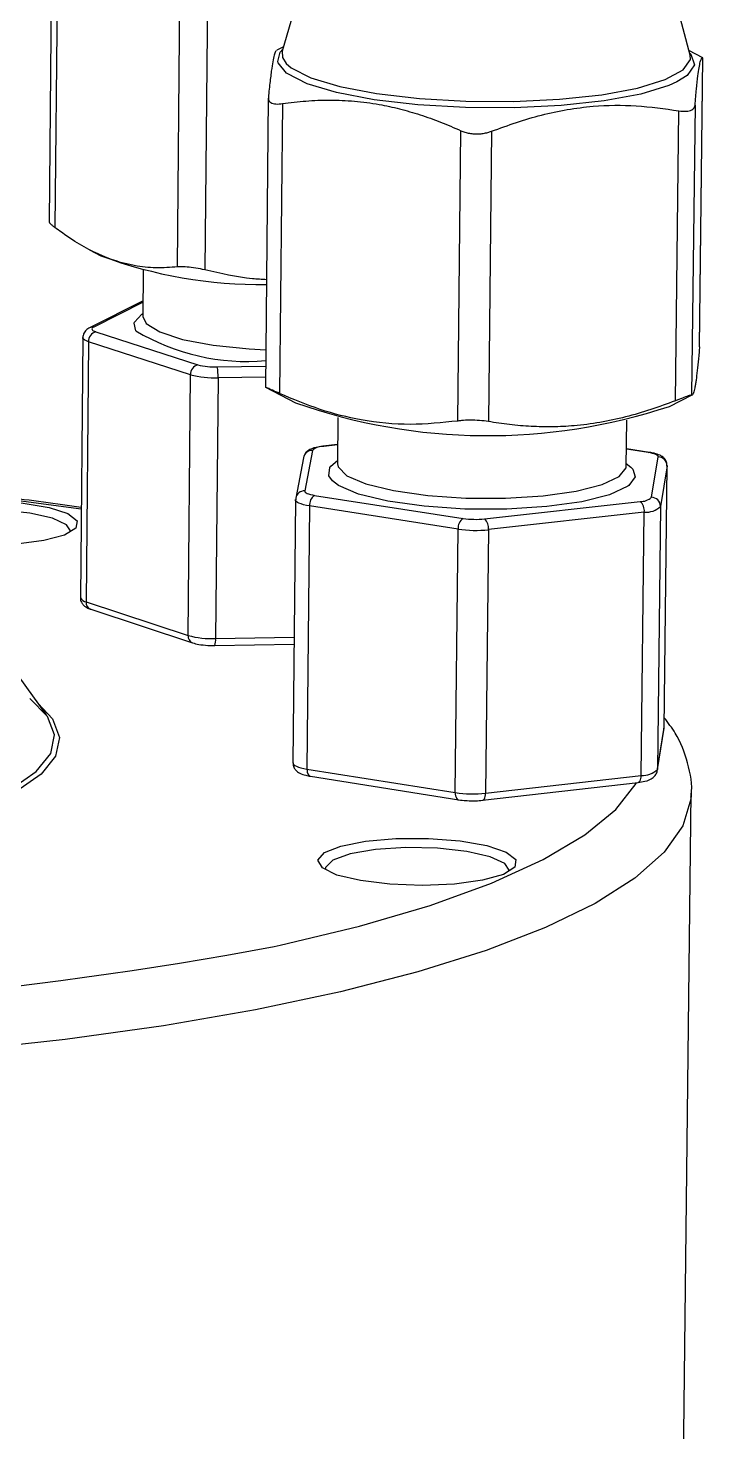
# Model space of a CAD drawing. Header units: millimetres. Extents: x 0 to 279, y 0 to 216.
# Drawn here: x 250.34 to 253.52, y 171.89 to 178.51 of the extents above; entities that cross this region are included whole.
import ezdxf

# ---------------------------------------------------------------- set-up
doc = ezdxf.new("R2010")
doc.units = ezdxf.units.MM

msp = doc.modelspace()

# ---------------------------------------------------------------- linework, layer by layer
at = {"color": 7, "linetype": 'Continuous', "lineweight": 25}
for p, q in [((251.7838, 179.2537), (251.5388, 178.3969)), ((253.4618, 178.379), (253.2353, 179.2403)), ((250.4521, 178.9261), (250.4405, 177.5933)), ((250.4791, 178.9164), (250.4672, 177.5653)), ((251.0443, 177.3799), (251.057, 178.7347)), ((251.1871, 178.7208), (251.1743, 177.3657)), ((251.5449, 178.418), (251.5125, 178.4017)), ((253.5211, 178.3659), (253.4563, 178.4002)), ((253.4628, 178.3582), (253.4618, 178.379)), ((253.5058, 177.0031), (253.5218, 178.3654)), ((253.5059, 177.0053), (253.5219, 178.3657)), ((251.4729, 178.1766), (251.4596, 176.8129)), ((251.5394, 178.1499), (251.5259, 176.7831)), ((253.3922, 176.7489), (253.4082, 178.1163)), ((253.4848, 178.1429), (253.4687, 176.776)), ((252.3665, 176.6532), (252.3811, 178.0225)), ((252.5251, 178.0199), (252.5103, 176.6505)), ((250.6294, 177.4612), (250.6835, 177.4328)), ((250.8837, 177.3648), (250.8817, 177.1464)), ((250.8824, 177.2195), (250.6306, 177.093)), ((250.8818, 177.1466), (250.8819, 177.1463)), ((250.6602, 177.0738), (251.141, 176.9183)), ((250.5985, 177.0462), (250.5875, 175.8197)), ((250.6254, 177.027), (250.6144, 175.8001)), ((251.1061, 176.8713), (250.6254, 177.027)), ((251.0946, 175.6417), (251.1061, 176.8713)), ((251.236, 176.857), (251.2242, 175.6271)), ((251.4596, 176.813), (251.6005, 176.7391)), ((253.3644, 176.7223), (253.4718, 176.7759)), ((251.8009, 176.6705), (251.7987, 176.4517)), ((253.16, 176.4387), (253.1625, 176.6575)), ((251.7996, 176.5416), (251.7297, 176.5338)), ((253.2702, 176.5054), (253.161, 176.5223)), ((251.6384, 176.4802), (251.6021, 176.2897)), ((251.681, 176.5139), (251.6448, 176.3235)), ((251.799, 176.4526), (251.7993, 176.4527)), ((253.2794, 176.2933), (253.3108, 176.4839)), ((253.1595, 176.433), (253.16, 176.4387)), ((253.16, 176.4386), (253.1601, 176.4393)), ((253.3533, 176.4413), (253.3219, 176.2506)), ((253.3389, 175.2039), (253.3533, 176.4413)), ((253.339, 175.2051), (253.3534, 176.4425)), ((253.3534, 176.4425), (253.3533, 176.4413)), ((251.6012, 176.2811), (251.5889, 175.0409)), ((251.6012, 176.2811), (251.6014, 176.2825)), ((251.6021, 176.2897), (251.6023, 176.2811)), ((251.6912, 176.3025), (252.3911, 176.1936)), ((252.4916, 176.1917), (253.2259, 176.2741)), ((251.6676, 176.2525), (251.6552, 175.0117)), ((252.3675, 176.1434), (251.6676, 176.2525)), ((253.2455, 176.2232), (252.5112, 176.1407)), ((253.2312, 174.982), (253.2455, 176.2232)), ((253.3219, 176.2506), (253.3075, 175.0099)), ((252.3543, 174.9007), (252.3675, 176.1434)), ((252.5112, 176.1407), (252.4977, 174.898)), ((250.6144, 175.8001), (251.0946, 175.6417)), ((250.6355, 175.7653), (251.1156, 175.6068)), ((251.2205, 175.5945), (251.5945, 175.6006)), ((250.4271, 175.2667), (250.2977, 175.4468)), ((253.307, 175.0039), (253.3383, 175.198)), ((253.3075, 175.0099), (253.3389, 175.2039)), ((253.3383, 175.198), (253.338, 175.2052)), ((251.6552, 175.0117), (252.3543, 174.9007)), ((253.307, 175.0039), (253.3075, 175.0099)), ((251.6715, 174.9777), (252.3705, 174.8666)), ((252.4826, 174.8644), (253.2159, 174.9484)), ((252.4977, 174.898), (253.2312, 174.982)), ((253.4298, 171.7347), (253.467, 174.8986)), ((253.467, 174.8986), (253.4666, 174.8867))]:
    msp.add_line(p, q, dxfattribs=at)
at = {"color": 8, "linetype": 'Continuous', "lineweight": 25}
for p, q in [((250.8823, 177.2132), (250.65, 177.0964)), ((251.2319, 176.9083), (251.4606, 176.912)), ((251.4601, 176.8606), (251.236, 176.857)), ((251.7996, 176.5401), (251.7348, 176.5329)), ((253.2641, 176.5047), (253.161, 176.5207)), ((253.202, 176.3904), (253.1725, 176.3494)), ((253.1911, 176.4265), (253.202, 176.3904)), ((251.2242, 175.6271), (251.5948, 175.6332)), ((253.3383, 175.198), (253.3389, 175.2039)), ((253.3389, 175.2039), (253.339, 175.2051))]:
    msp.add_line(p, q, dxfattribs=at)
at = {"color": 7, "linetype": 'Continuous', "lineweight": 25, "flags": 128}
for points in [[(251.5174, 178.3489), (251.5292, 178.393), (251.5418, 178.4072)], [(251.5388, 178.3969), (251.5394, 178.3677), (251.5575, 178.3386)], [(253.4591, 178.3893), (253.4646, 178.3835), (253.4826, 178.3324)], [(253.3995, 178.2524), (253.3614, 178.2355), (253.2285, 178.195), (253.056, 178.1628), (252.8533, 178.1407), (252.6313, 178.1299), (252.4023, 178.1311), (252.1785, 178.144), (251.9723, 178.1681), (251.7947, 178.202), (251.6554, 178.2439), (251.5619, 178.2914), (251.5584, 178.294)], [(250.8415, 177.1192), (250.8772, 177.1575), (250.8818, 177.1605)], [(250.65, 177.0964), (250.6455, 177.0937), (250.6426, 177.0908), (250.6414, 177.0879), (250.6419, 177.0849), (250.6441, 177.082), (250.6479, 177.0791), (250.6533, 177.0764), (250.6602, 177.0738)], [(251.7348, 176.5329), (251.7309, 176.5339), (251.7297, 176.5338)], [(251.7631, 176.4343), (251.767, 176.4397), (251.7988, 176.4666)], [(253.1602, 176.4535), (253.1827, 176.4359), (253.1911, 176.4265)], [(253.3108, 176.4839), (253.3105, 176.4869), (253.3084, 176.4899), (253.3047, 176.4928), (253.2993, 176.4956), (253.2925, 176.4983), (253.2842, 176.5007), (253.2747, 176.5028), (253.2641, 176.5047)], [(251.6448, 176.3235), (251.6451, 176.3205), (251.6471, 176.3175), (251.6507, 176.3145), (251.656, 176.3117), (251.6628, 176.3091), (251.6711, 176.3066), (251.6806, 176.3044), (251.6912, 176.3025)], [(253.1725, 176.3494), (253.1677, 176.3459), (253.0822, 176.3057), (252.9517, 176.2726), (252.7859, 176.2494), (252.5973, 176.2375), (252.3998, 176.2381), (252.2082, 176.2509), (252.0368, 176.2751), (251.8984, 176.3089), (251.8033, 176.3496), (251.7749, 176.371)], [(249.68, 176.1449), (249.6612, 176.1796), (249.6918, 176.2136), (249.7686, 176.243), (249.8831, 176.2647), (250.023, 176.2765), (250.1732, 176.277), (250.3174, 176.2661), (250.4401, 176.2451), (250.528, 176.2162), (250.5716, 176.1825), (250.5661, 176.1477), (250.512, 176.1155), (250.4151, 176.0895), (250.2859, 176.0724), (250.1385, 176.0661), (249.9888, 176.0714), (249.8532, 176.0877), (249.7464, 176.1131), (249.68, 176.1449)], [(250.5399, 176.1348), (250.5218, 176.1634), (250.4557, 176.1942), (250.3489, 176.2182), (250.2144, 176.2326), (250.0682, 176.2355), (249.928, 176.2267), (249.8106, 176.2073), (249.7302, 176.1795), (249.6964, 176.1466), (249.6957, 176.1412)], [(250.2616, 174.9178), (250.379, 175.0002), (250.4471, 175.0857), (250.4648, 175.1727), (250.432, 175.2597), (250.3494, 175.3449), (250.3494, 175.3449)], [(250.3878, 175.3213), (250.455, 175.2485), (250.4881, 175.1608), (250.4703, 175.073), (250.4016, 174.9868), (250.2832, 174.9037), (250.1171, 174.8253), (249.9064, 174.7533), (249.6547, 174.6888), (249.3669, 174.6332), (249.0482, 174.5876), (248.7048, 174.5529), (248.3432, 174.5297), (247.9703, 174.5185), (247.5932, 174.5195), (247.2191, 174.5327), (246.8553, 174.5579), (246.5087, 174.5945), (246.1859, 174.6418), (245.8929, 174.699), (245.6353, 174.7648), (245.4179, 174.838), (245.2446, 174.9172), (245.1186, 175.001)], [(251.7277, 174.5453), (251.7072, 174.5818), (251.7376, 174.6174), (251.8153, 174.6483), (251.9319, 174.6712), (252.0748, 174.6835), (252.2286, 174.684), (252.3767, 174.6726), (252.5032, 174.6506), (252.5942, 174.6202), (252.64, 174.5849), (252.6355, 174.5483), (252.5811, 174.5145), (252.4826, 174.4872), (252.3508, 174.4692), (252.1999, 174.4627), (252.0464, 174.4682), (251.907, 174.4853), (251.7967, 174.5119), (251.7277, 174.5453)], [(252.6079, 174.5348), (252.5884, 174.5658), (252.5196, 174.5981), (252.4094, 174.6233), (252.2711, 174.6383), (252.1213, 174.6414), (251.9779, 174.6322), (251.8583, 174.6118), (251.7768, 174.5826), (251.7433, 174.5481), (251.7427, 174.5432)]]:
    msp.add_lwpolyline(points, dxfattribs=at)
at = {"color": 8, "linetype": 'Continuous', "lineweight": 25, "flags": 128}
for points in [[(251.5584, 178.294), (251.5191, 178.342), (251.5174, 178.3489)], [(251.5575, 178.3386), (251.5813, 178.3181), (251.6729, 178.2716), (251.8094, 178.2306), (251.9833, 178.1974), (252.1854, 178.1738), (252.4045, 178.1611), (252.6289, 178.16), (252.8463, 178.1706), (253.0449, 178.1922), (253.2138, 178.2237), (253.3441, 178.2634), (253.4286, 178.3091), (253.4628, 178.3582)], [(253.4826, 178.3324), (253.4476, 178.2822), (253.3995, 178.2524)], [(250.8482, 177.0785), (250.8399, 177.1142), (250.8415, 177.1192)], [(250.8817, 177.1464), (250.8975, 177.1128), (250.9611, 177.073), (251.0689, 177.0382), (251.2129, 177.011), (251.3824, 176.9935), (251.4613, 176.9892)], [(250.6254, 177.027), (250.6155, 177.0306), (250.6078, 177.0345), (250.6023, 177.0386), (250.5992, 177.0428), (250.5985, 177.0463)], [(251.7987, 176.4517), (251.8016, 176.4367), (251.8439, 176.3947), (251.9334, 176.3564), (252.0636, 176.3247), (252.2247, 176.3019), (252.4049, 176.2898), (252.5907, 176.2893), (252.7681, 176.3004), (252.924, 176.3223), (253.0467, 176.3534), (253.1272, 176.3912), (253.1595, 176.433)], [(253.2641, 176.5047), (253.2685, 176.5055), (253.2702, 176.5054)], [(251.7749, 176.371), (251.7584, 176.3943), (251.7631, 176.4343)], [(250.5913, 176.2376), (250.1764, 176.293), (249.9769, 176.316)], [(251.6676, 176.2525), (251.6525, 176.2552), (251.6389, 176.2583), (251.6272, 176.2618), (251.6174, 176.2656), (251.6099, 176.2696), (251.6046, 176.2738), (251.6018, 176.2781), (251.6012, 176.2811)], [(251.5889, 175.0409), (251.5895, 175.0379), (251.5923, 175.0335), (251.5976, 175.0292), (251.6051, 175.0251), (251.6148, 175.0212), (251.6266, 175.0177), (251.6401, 175.0145), (251.6552, 175.0117)], [(251.6552, 175.0117), (251.6556, 175.0038), (251.6568, 174.9964), (251.6589, 174.9899), (251.6617, 174.9847), (251.6651, 174.9807), (251.6691, 174.9783), (251.6715, 174.9777)], [(251.5002, 174.1745), (251.5288, 174.1807), (251.9023, 174.2703), (252.2355, 174.3681), (252.5254, 174.4731), (252.7694, 174.5844), (252.9654, 174.7007), (253.1117, 174.8211), (253.2073, 174.9442), (253.2093, 174.9477)], [(253.2159, 174.9484), (253.2183, 174.9491), (253.2218, 174.9513), (253.2249, 174.9551), (253.2275, 174.9603), (253.2294, 174.9667), (253.2307, 174.974), (253.2312, 174.982)], [(253.4666, 174.8867), (253.4654, 174.8703), (253.4274, 174.744), (253.3392, 174.6191), (253.2011, 174.4968), (253.0142, 174.3782), (252.78, 174.2643), (252.5002, 174.1562), (252.1772, 174.0549), (251.8138, 173.9614), (251.4132, 173.8766), (250.9788, 173.8013), (250.5146, 173.7362), (250.0249, 173.6819)], [(252.3543, 174.9007), (252.3546, 174.8927), (252.3559, 174.8853), (252.3579, 174.8789), (252.3607, 174.8736), (252.3641, 174.8697), (252.3681, 174.8672), (252.3705, 174.8666)], [(252.4826, 174.8644), (252.485, 174.865), (252.4885, 174.8673), (252.4916, 174.8711), (252.4941, 174.8763), (252.4961, 174.8827), (252.4973, 174.89), (252.4977, 174.898)]]:
    msp.add_lwpolyline(points, dxfattribs=at)
at = {"color": 7, "linetype": 'Continuous', "lineweight": 25}
for centre, radius, start, end in [((251.431, 179.4315), 2.134, 249.49474, 270.89441), ((250.6721, 177.0286), 0.0468, 104.76789, 181.95639), ((251.3724, 177.9571), 1.0231, 239.17982, 274.95937), ((251.1531, 176.8729), 0.0469, 104.82799, 181.93783), ((251.2199, 177.2175), 0.3094, 255.22738, 272.22066), ((251.2188, 177.2984), 0.4417, 255.21546, 272.22272), ((251.0356, 176.867), 0.2007, 357.16186, 11.88463), ((252.5072, 179.3133), 2.7291, 250.5976, 288.30743), ((251.7293, 176.463), 0.0701, 85.46194, 133.45276), ((253.3106, 176.4412), 0.0427, 0.18639, 89.64096), ((251.7222, 176.2574), 0.0548, 124.50916, 185.10774), ((253.2316, 176.3426), 0.0687, 265.21816, 314.13707), ((253.1871, 176.23), 0.0587, 353.39988, 48.75594), ((253.2791, 176.2505), 0.0428, 0.19401, 89.64195), ((252.4224, 176.1483), 0.0551, 124.66595, 185.07105), ((252.4487, 176.591), 0.4016, 261.74466, 276.13138), ((252.4526, 176.1475), 0.059, 353.44595, 48.56322), ((253.2536, 176.3209), 0.098, 265.21334, 314.17432), ((252.4499, 176.7107), 0.5733, 261.73807, 276.13631), ((251.2071, 176.0601), 0.4333, 254.93856, 272.26103), ((253.2392, 175.0786), 0.097, 265.25839, 314.81993), ((252.4365, 175.4566), 0.5619, 261.58075, 276.253), ((247.8398, 193.8865), 20.049, 259.86943, 280.51961)]:
    msp.add_arc(centre, radius, start, end, dxfattribs=at)
at = {"color": 8, "linetype": 'Continuous', "lineweight": 25}
for centre, radius, start, end in [((250.6461, 177.062), 0.0346, 83.38771, 116.50286), ((251.6797, 176.4719), 0.0421, 88.17992, 168.63448), ((251.6434, 176.2814), 0.0422, 88.16831, 168.97474), ((250.6181, 175.8334), 0.0335, 204.15846, 263.56901), ((250.6476, 175.7964), 0.0334, 173.7133, 248.69689), ((251.1278, 175.638), 0.0335, 173.64986, 248.69644), ((251.1629, 175.6177), 0.0621, 338.04769, 8.72918)]:
    msp.add_arc(centre, radius, start, end, dxfattribs=at)
at = {"color": 7, "linetype": 'Continuous', "lineweight": 25}
for points, knots in [([(251.5123, 178.4004), (251.5112, 178.3999), (251.508, 178.3986), (251.5026, 178.3852), (251.496, 178.3587), (251.4901, 178.3241), (251.4852, 178.2883), (251.4812, 178.2554), (251.4771, 178.2192), (251.4744, 178.1925), (251.4731, 178.1791)], [0, 0, 0, 0, 0.091768, 0.258771, 0.428831, 0.600155, 0.699644, 0.799345, 0.899598, 1, 1, 1, 1]), ([(253.4848, 178.1429), (253.4871, 178.169), (253.4917, 178.2212), (253.5, 178.2968), (253.5097, 178.3552), (253.5173, 178.368), (253.5212, 178.3658), (253.5218, 178.3654)], [0, 0, 0, 0, 0.175621, 0.35239, 0.645527, 0.94658, 1, 1, 1, 1]), ([(251.4731, 178.1791), (251.4737, 178.1727), (251.4748, 178.16), (251.4937, 178.1496), (251.5174, 178.1473), (251.5342, 178.1493), (251.5394, 178.1499)], [0, 0, 0, 0, 0.293122, 0.586708, 0.872149, 1, 1, 1, 1]), ([(251.5394, 178.1499), (251.5763, 178.1546), (251.6504, 178.1639), (251.7638, 178.1682), (251.879, 178.1634), (251.9889, 178.1488), (252.0923, 178.1264), (252.189, 178.0982), (252.2855, 178.0638), (252.3492, 178.0363), (252.3811, 178.0225)], [0, 0, 0, 0, 0.133791, 0.268048, 0.404118, 0.540981, 0.654717, 0.768908, 0.884296, 1, 1, 1, 1]), ([(252.5251, 178.0199), (252.6034, 178.0478), (252.7612, 178.104), (252.9912, 178.1417), (253.2086, 178.1451), (253.3414, 178.1259), (253.4082, 178.1163)], [0, 0, 0, 0, 0.268062, 0.540933, 0.7688651, 1, 1, 1, 1]), ([(253.4082, 178.1163), (253.4205, 178.1149), (253.445, 178.1121), (253.471, 178.1191), (253.4827, 178.1308), (253.4843, 178.1401), (253.4848, 178.1429)], [0, 0, 0, 0, 0.293122, 0.586708, 0.872149, 1, 1, 1, 1]), ([(252.3811, 178.0225), (252.3873, 178.02), (252.3999, 178.0149), (252.4208, 178.01), (252.4429, 178.0073), (252.4651, 178.0071), (252.487, 178.0094), (252.5072, 178.0136), (252.5194, 178.0179), (252.5251, 178.0199)], [0, 0, 0, 0, 0.144611, 0.293223, 0.437895, 0.587008, 0.727792, 0.872544, 1, 1, 1, 1]), ([(250.4672, 177.5653), (250.4653, 177.5668), (250.4613, 177.5698), (250.456, 177.5741), (250.4514, 177.5781), (250.4476, 177.5819), (250.4445, 177.5852), (250.4423, 177.5883), (250.4409, 177.5909), (250.4404, 177.5926), (250.4405, 177.5933), (250.4405, 177.5933)], [0, 0, 0, 0, 0.120519, 0.241812, 0.365624, 0.490342, 0.610874, 0.732282, 0.856485, 0.981664, 1, 1, 1, 1]), ([(251.0443, 177.3799), (251.0109, 177.3775), (250.9437, 177.3729), (250.8186, 177.3858), (250.668, 177.4339), (250.5437, 177.5088), (250.4773, 177.5579), (250.4672, 177.5653)], [0, 0, 0, 0, 0.1756211, 0.3523901, 0.6455272, 0.9465804, 1, 1, 1, 1]), ([(251.1743, 177.3657), (251.1598, 177.3688), (251.1309, 177.3749), (251.0892, 177.38), (251.0607, 177.3811), (251.0482, 177.3802), (251.0443, 177.3799)], [0, 0, 0, 0, 0.293122, 0.586708, 0.872149, 1, 1, 1, 1]), ([(251.4645, 177.3196), (251.4424, 177.3209), (251.3442, 177.3265), (251.2485, 177.3486), (251.1743, 177.3657)], [0, 0, 0, 0, 0.224924, 1, 1, 1, 1]), ([(250.6306, 177.093), (250.625, 177.0897), (250.6142, 177.0835), (250.6011, 177.0664), (250.5995, 177.053), (250.5987, 177.0469)], [0, 0, 0, 0, 0.375274, 0.718739, 1, 1, 1, 1]), ([(253.5058, 177.0031), (253.5051, 176.9949), (253.5025, 176.9644), (253.498, 176.9161), (253.4932, 176.8727), (253.4895, 176.8436), (253.4866, 176.8246), (253.4838, 176.8088), (253.4809, 176.7954), (253.4779, 176.7852), (253.4748, 176.7784), (253.4717, 176.7751), (253.4697, 176.7757), (253.4687, 176.776)], [0, 0, 0, 0, 0.053387, 0.199802, 0.346927, 0.421786, 0.496781, 0.572193, 0.647747, 0.735395, 0.823228, 0.911549, 1, 1, 1, 1]), ([(251.5259, 176.7831), (251.5144, 176.7883), (251.4912, 176.7988), (251.4685, 176.809), (251.4596, 176.813), (251.4597, 176.8129), (251.4597, 176.8129)], [0, 0, 0, 0, 0.293122, 0.586708, 0.872149, 1, 1, 1, 1]), ([(252.3665, 176.6532), (252.292, 176.6454), (252.1417, 176.6296), (251.9228, 176.6509), (251.7159, 176.7032), (251.5895, 176.7564), (251.5259, 176.7831)], [0, 0, 0, 0, 0.268062, 0.540933, 0.768865, 1, 1, 1, 1]), ([(253.3922, 176.7489), (253.3535, 176.7343), (253.2758, 176.7052), (253.157, 176.6707), (253.0362, 176.6446), (252.9211, 176.6298), (252.8128, 176.6244), (252.7115, 176.6266), (252.6104, 176.635), (252.5437, 176.6453), (252.5103, 176.6505)], [0, 0, 0, 0, 0.133791, 0.268048, 0.404118, 0.540981, 0.654717, 0.768908, 0.884296, 1, 1, 1, 1]), ([(253.4687, 176.776), (253.4669, 176.7758), (253.4634, 176.7753), (253.4412, 176.7675), (253.4154, 176.7579), (253.3977, 176.751), (253.3922, 176.7489)], [0, 0, 0, 0, 0.293122, 0.586708, 0.872149, 1, 1, 1, 1]), ([(252.5103, 176.6505), (252.4969, 176.6524), (252.4699, 176.6562), (252.4246, 176.6576), (252.3896, 176.6561), (252.372, 176.6539), (252.3665, 176.6532)], [0, 0, 0, 0, 0.293122, 0.586708, 0.872149, 1, 1, 1, 1]), ([(251.7297, 176.5338), (251.7188, 176.5322), (251.6912, 176.5282), (251.6661, 176.5194), (251.6449, 176.4998), (251.6406, 176.4867), (251.6384, 176.4802)], [0, 0, 0, 0, 0.264779, 0.675831, 0.839707, 1, 1, 1, 1]), ([(253.3524, 176.4425), (253.3525, 176.4469), (253.3527, 176.4573), (253.345, 176.4717), (253.3334, 176.4838), (253.3164, 176.4939), (253.2964, 176.5007), (253.2777, 176.504), (253.2702, 176.5054)], [0, 0, 0, 0, 0.10135, 0.241169, 0.374885, 0.535771, 0.811942, 1, 1, 1, 1]), ([(250.5913, 176.2445), (250.4726, 176.2617), (250.29, 176.2882), (250.0949, 176.3087), (250.0266, 176.3159)], [0, 0, 0, 0, 0.649413, 1, 1, 1, 1]), ([(250.5878, 175.8198), (250.5877, 175.8194), (250.5863, 175.8126), (250.591, 175.7996), (250.6003, 175.7851), (250.6139, 175.7743), (250.6255, 175.7687), (250.6337, 175.7659), (250.6355, 175.7653)], [0, 0, 0, 0, 0.013172, 0.240473, 0.434823, 0.639553, 0.921298, 1, 1, 1, 1]), ([(251.1156, 175.6068), (251.125, 175.6042), (251.1457, 175.5986), (251.183, 175.5947), (251.2093, 175.5945), (251.2205, 175.5945)], [0, 0, 0, 0, 0.323996, 0.712974, 1, 1, 1, 1]), ([(253.4653, 174.8792), (253.4658, 174.8819), (253.4754, 174.9352), (253.4523, 175.0421), (253.4081, 175.1652), (253.3579, 175.2298), (253.3395, 175.2535)], [0, 0, 0, 0, 0.02034, 0.402444, 0.781186, 1, 1, 1, 1]), ([(251.59, 175.0409), (251.5898, 175.0369), (251.5894, 175.0267), (251.5968, 175.0123), (251.6084, 174.9998), (251.6254, 174.9894), (251.6454, 174.9825), (251.664, 174.979), (251.6715, 174.9777)], [0, 0, 0, 0, 0.09295, 0.236571, 0.37277, 0.535401, 0.80989, 1, 1, 1, 1]), ([(253.2159, 174.9484), (253.2268, 174.9501), (253.2547, 174.9543), (253.2802, 174.9635), (253.3012, 174.9841), (253.3051, 174.9974), (253.307, 175.0039)], [0, 0, 0, 0, 0.26415, 0.678455, 0.842292, 1, 1, 1, 1]), ([(252.3705, 174.8666), (252.3817, 174.8648), (252.3943, 174.8629), (252.4082, 174.8628), (252.4099, 174.8627)], [0, 0, 0, 0, 0.882257, 1, 1, 1, 1]), ([(252.4099, 174.8627), (252.4241, 174.8622), (252.4492, 174.8613), (252.4725, 174.8635), (252.4826, 174.8644)], [0, 0, 0, 0, 0.567574, 1, 1, 1, 1])]:
    msp.add_open_spline(points, degree=3, knots=knots, dxfattribs=at)

doc.saveas('drawing.dxf')
